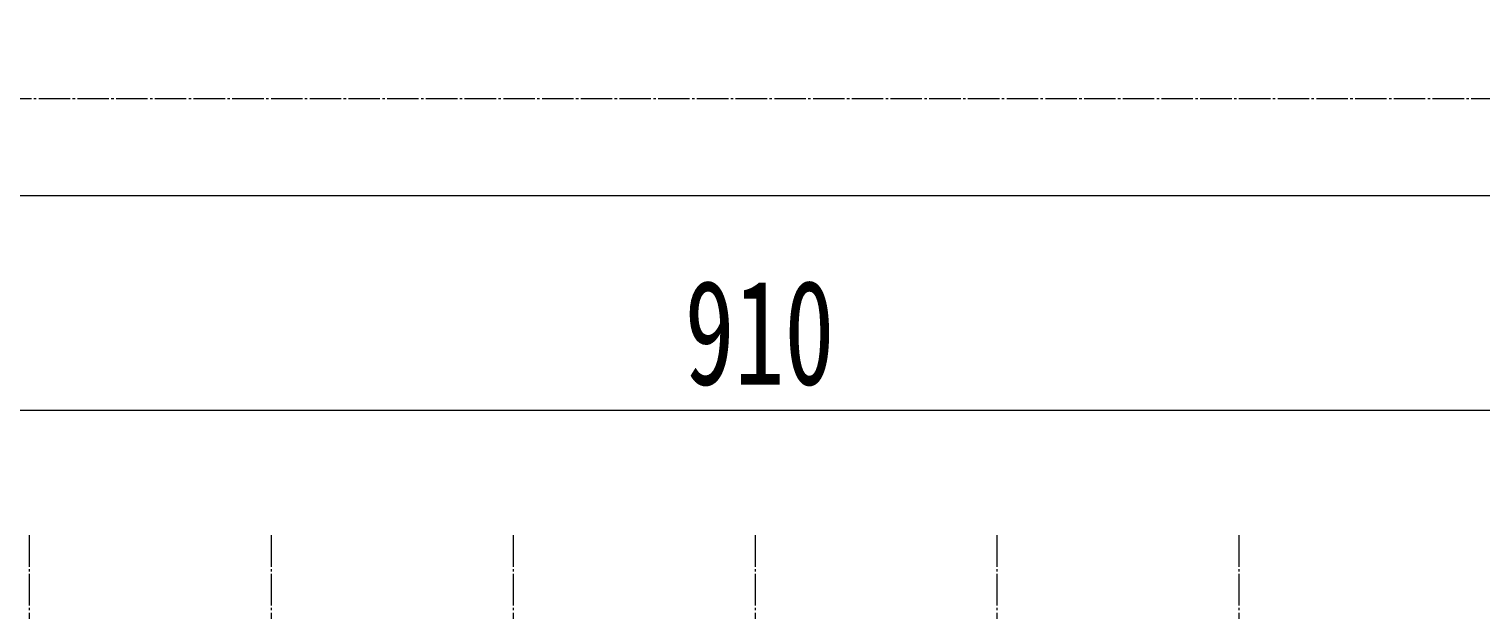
# Model space of a CAD drawing. Header units: millimetres. Extents: x 132745 to 150447, y -25377 to -12762.
# Drawn here: x 135066 to 135666, y -14409 to -14169 of the extents above; entities that cross this region are included whole.
import ezdxf

# ---------------------------------------------------------------- set-up
doc = ezdxf.new("R2010")
doc.units = ezdxf.units.MM
doc.linetypes.add('AD_LTYPE1 0 mm', pattern=[16, 13, -1, 1, -1])
doc.layers.add('cdr_dim', color=7, linetype='Continuous', lineweight=18)
doc.layers.add('cdr_dwg1', color=4, linetype='Continuous', lineweight=18, true_color=0x00ffff)
doc.layers.add('cdr_dwg3', color=1, linetype='AD_LTYPE1 0 mm', lineweight=18, true_color=0xff0000)
doc.styles.add('HZ', font='simfang.ttf', dxfattribs={"width": 0.7})

msp = doc.modelspace()

# ---------------------------------------------------------------- linework, layer by layer
at = {"layer": 'cdr_dim', "linetype": 'Continuous'}
msp.add_line((134953.41, -14326.28), (135778.41, -14326.28), dxfattribs=at)
at = {"layer": 'cdr_dwg1', "linetype": 'Continuous'}
for p in [(134797.91, -14237.471), (135520.925, -14237.471)]:
    msp.add_line(p, (135807.91, -14237.471), dxfattribs=at)
msp.add_ellipse((135815.91, -14197.471), major_axis=(-1000, 0), ratio=0.5, start_param=3.1415927, end_param=6.2831853, dxfattribs=at)
at = {"layer": 'cdr_dwg3', "linetype": 'AD_LTYPE1 0 mm'}
for p, q in [((134797.91, -14197.471), (135815.91, -14197.471)), ((135065.91, -14377.961), (135065.91, -16225.471)), ((135165.91, -14377.961), (135165.91, -16225.471)), ((135265.91, -14377.961), (135265.91, -16225.471)), ((135365.91, -14377.961), (135365.91, -16225.471)), ((135465.91, -14377.961), (135465.91, -16225.471)), ((135565.91, -14377.961), (135565.91, -16225.471))]:
    msp.add_line(p, q, dxfattribs=at)

# ---------------------------------------------------------------- texts
at = {"layer": 'cdr_dim', "linetype": 'Continuous', "insert": (135367.764, -14294.405), "char_height": 43.3385, "width": 97.22877, "attachment_point": 5, "line_spacing_factor": 1.194679, "style": 'HZ'}
msp.add_mtext('910', dxfattribs=at)

doc.saveas('drawing.dxf')
